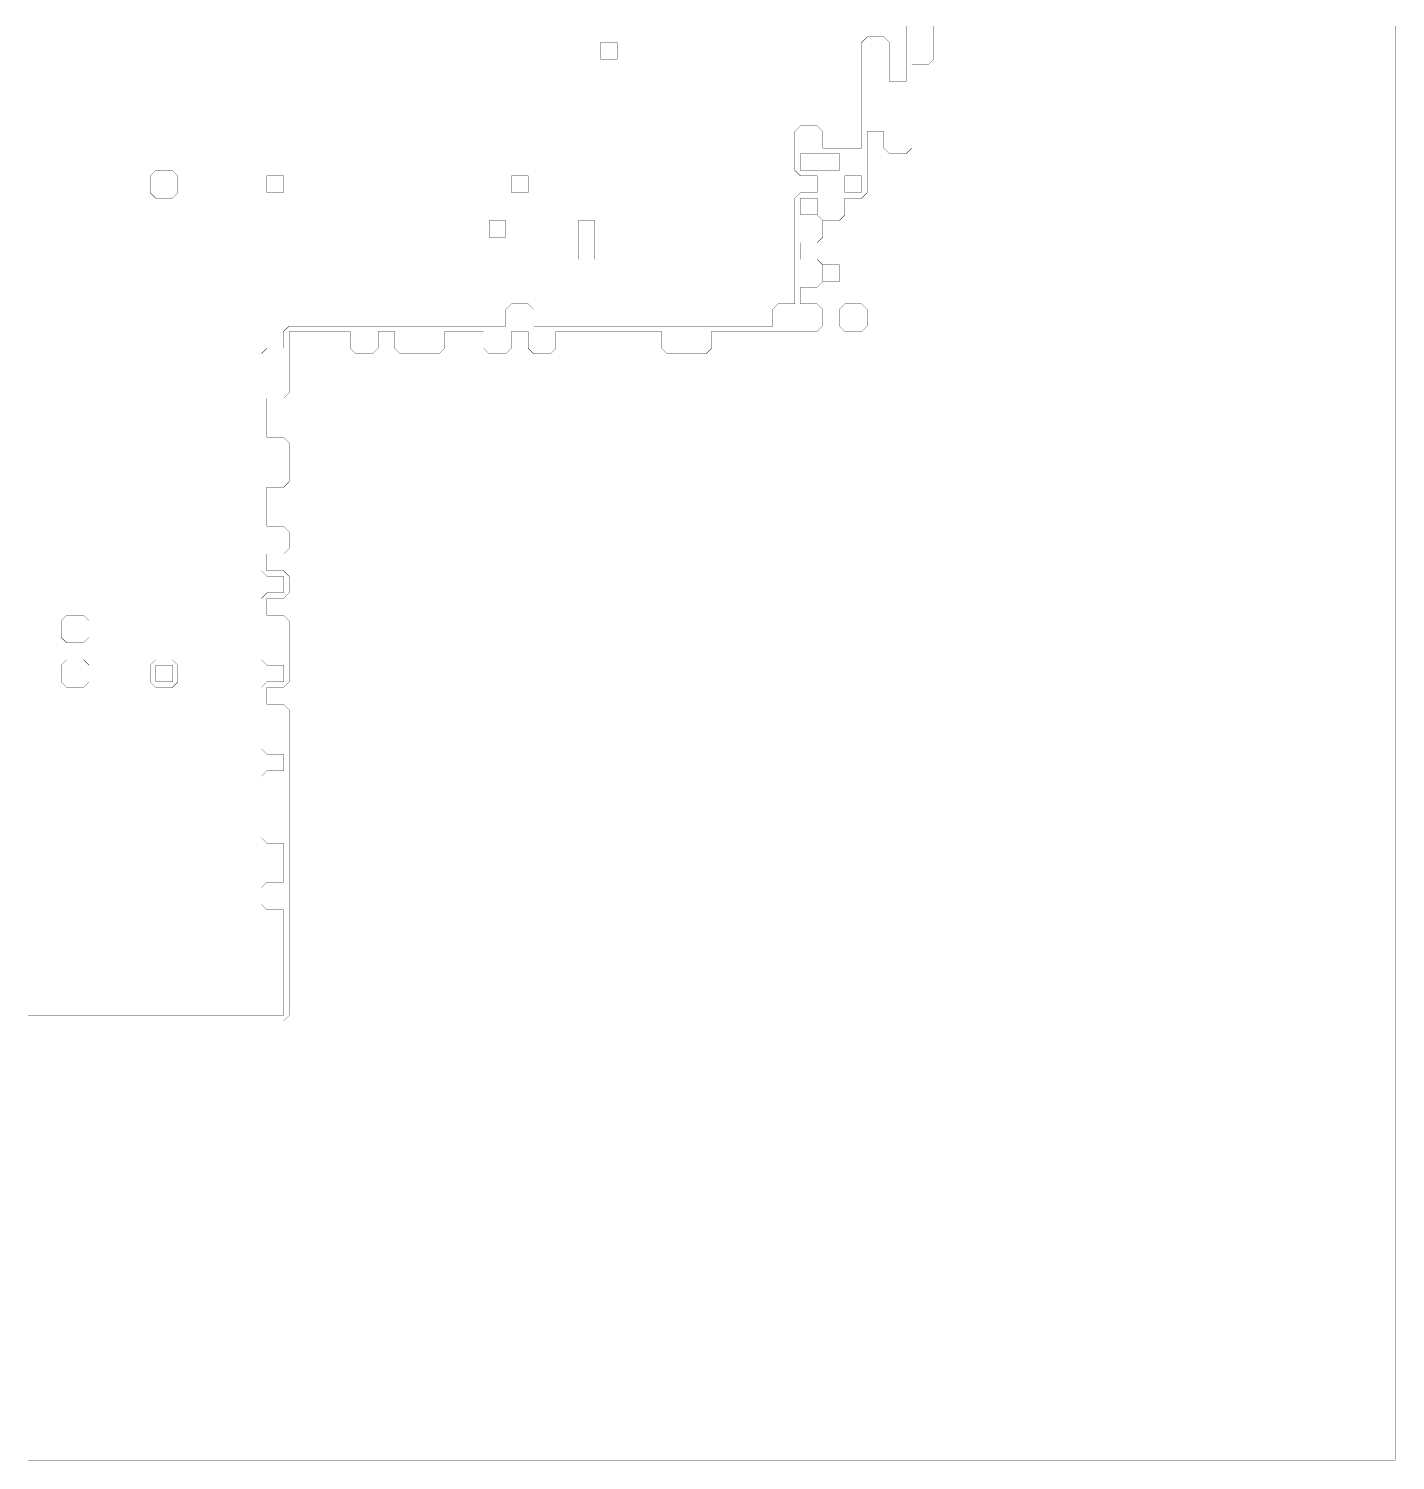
# Model space of a CAD drawing. Header units: metres. Extents: x 0 to 4990, y -4990 to 0.
# Drawn here: x 2589 to 4990, y -4990 to -2476 of the extents above; entities that cross this region are included whole.
import ezdxf

# ---------------------------------------------------------------- set-up
doc = ezdxf.new("R2010")
doc.units = ezdxf.units.M
for name, color, linetype in [('conductor', 1, 'Continuous'), ('dielectric', 8, 'Continuous'), ('substrate', 5, 'Continuous')]:
    doc.layers.add(name, color=color, linetype=linetype)

msp = doc.modelspace()

# ---------------------------------------------------------------- linework, layer by layer
at = {"layer": 'conductor', "const_width": 0.5}
msp.add_lwpolyline([(2587.890625, -4208.984375), (2597.65625, -4208.984375), (2607.421875, -4208.984375), (2617.1875, -4208.984375), (2626.953125, -4208.984375), (2636.71875, -4208.984375), (2646.484375, -4208.984375), (2656.25, -4208.984375), (2666.015625, -4208.984375), (2675.78125, -4208.984375), (2685.546875, -4208.984375), (2695.3125, -4208.984375), (2705.078125, -4208.984375), (2714.84375, -4208.984375), (2724.609375, -4208.984375), (2734.375, -4208.984375), (2744.140625, -4208.984375), (2753.90625, -4208.984375), (2763.671875, -4208.984375), (2773.4375, -4208.984375), (2783.203125, -4208.984375), (2792.96875, -4208.984375), (2802.734375, -4208.984375), (2812.5, -4208.984375), (2822.265625, -4208.984375), (2832.03125, -4208.984375), (2841.796875, -4208.984375), (2851.5625, -4208.984375), (2861.328125, -4208.984375), (2871.09375, -4208.984375), (2880.859375, -4208.984375), (2890.625, -4208.984375), (2900.390625, -4208.984375), (2910.15625, -4208.984375), (2919.921875, -4208.984375), (2929.6875, -4208.984375), (2939.453125, -4208.984375), (2949.21875, -4208.984375), (2958.984375, -4208.984375), (2968.75, -4208.984375), (2978.515625, -4208.984375), (2988.28125, -4208.984375), (2998.046875, -4208.984375), (3007.8125, -4208.984375), (3017.578125, -4208.984375), (3027.34375, -4208.984375), (3037.109375, -4208.984375), (3037.109375, -4199.21875), (3037.109375, -4189.453125), (3037.109375, -4179.6875), (3037.109375, -4169.921875), (3037.109375, -4160.15625), (3037.109375, -4150.390625), (3037.109375, -4140.625), (3037.109375, -4130.859375), (3037.109375, -4121.09375), (3037.109375, -4111.328125), (3037.109375, -4101.5625), (3037.109375, -4091.796875), (3037.109375, -4082.03125), (3037.109375, -4072.265625), (3037.109375, -4062.5), (3037.109375, -4052.734375), (3037.109375, -4042.96875), (3037.109375, -4033.203125), (3037.109375, -4023.4375), (3027.34375, -4023.4375), (3017.578125, -4023.4375), (3007.8125, -4023.4375), (2998.046875, -4013.671875), (2998.046875, -4003.90625), (2998.046875, -3994.140625), (2998.046875, -3984.375), (3007.8125, -3974.609375), (3017.578125, -3974.609375), (3027.34375, -3974.609375), (3037.109375, -3974.609375), (3037.109375, -3964.84375), (3037.109375, -3955.078125), (3037.109375, -3945.3125), (3037.109375, -3935.546875), (3037.109375, -3925.78125), (3037.109375, -3916.015625), (3037.109375, -3906.25), (3027.34375, -3906.25), (3017.578125, -3906.25), (3007.8125, -3906.25), (2998.046875, -3896.484375), (2998.046875, -3886.71875), (2998.046875, -3876.953125), (2998.046875, -3867.1875), (2998.046875, -3857.421875), (2998.046875, -3847.65625), (2998.046875, -3837.890625), (2998.046875, -3828.125), (2998.046875, -3818.359375), (2998.046875, -3808.59375), (2998.046875, -3798.828125), (2998.046875, -3789.0625), (3007.8125, -3779.296875), (3017.578125, -3779.296875), (3027.34375, -3779.296875), (3037.109375, -3779.296875), (3037.109375, -3769.53125), (3037.109375, -3759.765625), (3037.109375, -3750), (3027.34375, -3750), (3017.578125, -3750), (3007.8125, -3750), (2998.046875, -3740.234375), (2998.046875, -3730.46875), (2998.046875, -3720.703125), (2998.046875, -3710.9375), (2998.046875, -3701.171875), (2998.046875, -3691.40625), (2998.046875, -3681.640625), (2998.046875, -3671.875), (2998.046875, -3662.109375), (2998.046875, -3652.34375), (2998.046875, -3642.578125), (2998.046875, -3632.8125), (3007.8125, -3623.046875), (3017.578125, -3623.046875), (3027.34375, -3623.046875), (3037.109375, -3623.046875), (3037.109375, -3613.28125), (3037.109375, -3603.515625), (3037.109375, -3593.75), (3027.34375, -3593.75), (3017.578125, -3593.75), (3007.8125, -3593.75), (2998.046875, -3583.984375), (2998.046875, -3574.21875), (2998.046875, -3564.453125), (2998.046875, -3554.6875), (2998.046875, -3544.921875), (2998.046875, -3535.15625), (2998.046875, -3525.390625), (2998.046875, -3515.625), (2998.046875, -3505.859375), (2998.046875, -3496.09375), (2998.046875, -3486.328125), (2998.046875, -3476.5625), (3007.8125, -3466.796875), (3017.578125, -3466.796875), (3027.34375, -3466.796875), (3037.109375, -3466.796875), (3037.109375, -3457.03125), (3037.109375, -3447.265625), (3037.109375, -3437.5), (3027.34375, -3437.5), (3017.578125, -3437.5), (3007.8125, -3437.5), (2998.046875, -3427.734375), (2998.046875, -3417.96875), (2998.046875, -3408.203125), (2998.046875, -3398.4375), (2998.046875, -3388.671875), (2998.046875, -3378.90625), (2998.046875, -3369.140625), (2998.046875, -3359.375), (2998.046875, -3349.609375), (2998.046875, -3339.84375), (2998.046875, -3330.078125), (2998.046875, -3320.3125), (2998.046875, -3310.546875), (2998.046875, -3300.78125), (2998.046875, -3291.015625), (2998.046875, -3281.25), (2998.046875, -3271.484375), (2998.046875, -3261.71875), (2998.046875, -3251.953125), (2998.046875, -3242.1875), (2998.046875, -3232.421875), (2998.046875, -3222.65625), (2998.046875, -3212.890625), (2998.046875, -3203.125), (2998.046875, -3193.359375), (2998.046875, -3183.59375), (2998.046875, -3173.828125), (2998.046875, -3164.0625), (2998.046875, -3154.296875), (2998.046875, -3144.53125), (2998.046875, -3134.765625), (2998.046875, -3125), (2998.046875, -3115.234375), (2998.046875, -3105.46875), (2998.046875, -3095.703125), (2998.046875, -3085.9375), (2998.046875, -3076.171875), (2998.046875, -3066.40625), (2998.046875, -3056.640625), (2998.046875, -3046.875), (3007.8125, -3037.109375), (3017.578125, -3037.109375), (3027.34375, -3037.109375), (3037.109375, -3037.109375), (3037.109375, -3027.34375), (3037.109375, -3017.578125), (3037.109375, -3007.8125), (3046.875, -2998.046875), (3056.640625, -2998.046875), (3066.40625, -2998.046875), (3076.171875, -2998.046875), (3085.9375, -2998.046875), (3095.703125, -2998.046875), (3105.46875, -2998.046875), (3115.234375, -2998.046875), (3125, -2998.046875), (3134.765625, -2998.046875), (3144.53125, -2998.046875), (3154.296875, -2998.046875), (3164.0625, -2998.046875), (3173.828125, -2998.046875), (3183.59375, -2998.046875), (3193.359375, -2998.046875), (3203.125, -2998.046875), (3212.890625, -2998.046875), (3222.65625, -2998.046875), (3232.421875, -2998.046875), (3242.1875, -2998.046875), (3251.953125, -2998.046875), (3261.71875, -2998.046875), (3271.484375, -2998.046875), (3281.25, -2998.046875), (3291.015625, -2998.046875), (3300.78125, -2998.046875), (3310.546875, -2998.046875), (3320.3125, -2998.046875), (3330.078125, -2998.046875), (3339.84375, -2998.046875), (3349.609375, -2998.046875), (3359.375, -2998.046875), (3369.140625, -2998.046875), (3378.90625, -2998.046875), (3388.671875, -2998.046875), (3398.4375, -2998.046875), (3408.203125, -2998.046875), (3417.96875, -2998.046875), (3427.734375, -2998.046875), (3427.734375, -2988.28125), (3427.734375, -2978.515625), (3427.734375, -2968.75), (3437.5, -2958.984375), (3447.265625, -2958.984375), (3457.03125, -2958.984375), (3466.796875, -2958.984375), (3476.5625, -2968.75), (3476.5625, -2978.515625), (3476.5625, -2988.28125), (3476.5625, -2998.046875), (3486.328125, -2998.046875), (3496.09375, -2998.046875), (3505.859375, -2998.046875), (3515.625, -2998.046875), (3525.390625, -2998.046875), (3535.15625, -2998.046875), (3544.921875, -2998.046875), (3554.6875, -2998.046875), (3564.453125, -2998.046875), (3574.21875, -2998.046875), (3583.984375, -2998.046875), (3593.75, -2998.046875), (3603.515625, -2998.046875), (3613.28125, -2998.046875), (3623.046875, -2998.046875), (3632.8125, -2998.046875), (3642.578125, -2998.046875), (3652.34375, -2998.046875), (3662.109375, -2998.046875), (3671.875, -2998.046875), (3681.640625, -2998.046875), (3691.40625, -2998.046875), (3701.171875, -2998.046875), (3710.9375, -2998.046875), (3720.703125, -2998.046875), (3730.46875, -2998.046875), (3740.234375, -2998.046875), (3750, -2998.046875), (3759.765625, -2998.046875), (3769.53125, -2998.046875), (3779.296875, -2998.046875), (3789.0625, -2998.046875), (3798.828125, -2998.046875), (3808.59375, -2998.046875), (3818.359375, -2998.046875), (3828.125, -2998.046875), (3837.890625, -2998.046875), (3847.65625, -2998.046875), (3857.421875, -2998.046875), (3867.1875, -2998.046875), (3876.953125, -2998.046875), (3886.71875, -2998.046875), (3896.484375, -2998.046875), (3896.484375, -2988.28125), (3896.484375, -2978.515625), (3896.484375, -2968.75), (3906.25, -2958.984375), (3916.015625, -2958.984375), (3925.78125, -2958.984375), (3935.546875, -2958.984375), (3935.546875, -2949.21875), (3935.546875, -2939.453125), (3935.546875, -2929.6875), (3935.546875, -2919.921875), (3935.546875, -2910.15625), (3935.546875, -2900.390625), (3935.546875, -2890.625), (3935.546875, -2880.859375), (3935.546875, -2871.09375), (3935.546875, -2861.328125), (3935.546875, -2851.5625), (3935.546875, -2841.796875), (3935.546875, -2832.03125), (3935.546875, -2822.265625), (3935.546875, -2812.5), (3935.546875, -2802.734375), (3935.546875, -2792.96875), (3935.546875, -2783.203125), (3935.546875, -2773.4375), (3945.3125, -2763.671875), (3955.078125, -2763.671875), (3964.84375, -2763.671875), (3974.609375, -2763.671875), (3974.609375, -2753.90625), (3974.609375, -2744.140625), (3974.609375, -2734.375), (3964.84375, -2734.375), (3955.078125, -2734.375), (3945.3125, -2734.375), (3935.546875, -2724.609375), (3935.546875, -2714.84375), (3935.546875, -2705.078125), (3935.546875, -2695.3125), (3935.546875, -2685.546875), (3935.546875, -2675.78125), (3935.546875, -2666.015625), (3935.546875, -2656.25), (3945.3125, -2646.484375), (3955.078125, -2646.484375), (3964.84375, -2646.484375), (3974.609375, -2646.484375), (3984.375, -2656.25), (3984.375, -2666.015625), (3984.375, -2675.78125), (3984.375, -2685.546875), (3994.140625, -2685.546875), (4003.90625, -2685.546875), (4013.671875, -2685.546875), (4023.4375, -2685.546875), (4033.203125, -2685.546875), (4042.96875, -2685.546875), (4052.734375, -2685.546875), (4052.734375, -2675.78125), (4052.734375, -2666.015625), (4052.734375, -2656.25), (4052.734375, -2646.484375), (4052.734375, -2636.71875), (4052.734375, -2626.953125), (4052.734375, -2617.1875), (4052.734375, -2607.421875), (4052.734375, -2597.65625), (4052.734375, -2587.890625), (4052.734375, -2578.125), (4052.734375, -2568.359375), (4052.734375, -2558.59375), (4052.734375, -2548.828125), (4052.734375, -2539.0625), (4052.734375, -2529.296875), (4052.734375, -2519.53125), (4052.734375, -2509.765625), (4052.734375, -2500), (4062.5, -2490.234375), (4072.265625, -2490.234375), (4082.03125, -2490.234375), (4091.796875, -2490.234375), (4101.5625, -2500), (4101.5625, -2509.765625), (4101.5625, -2519.53125), (4101.5625, -2529.296875), (4101.5625, -2539.0625), (4101.5625, -2548.828125), (4101.5625, -2558.59375), (4101.5625, -2568.359375), (4111.328125, -2568.359375), (4121.09375, -2568.359375), (4130.859375, -2568.359375), (4130.859375, -2558.59375), (4130.859375, -2548.828125), (4130.859375, -2539.0625), (4130.859375, -2529.296875), (4130.859375, -2519.53125), (4130.859375, -2509.765625), (4130.859375, -2500), (4130.859375, -2490.234375), (4130.859375, -2480.46875), (4130.859375, -2470.703125)], dxfattribs=at)
for points in [[(2802.734375, -2734.375), (2812.5, -2724.609375), (2822.265625, -2724.609375), (2832.03125, -2724.609375), (2841.796875, -2724.609375), (2851.5625, -2734.375), (2851.5625, -2744.140625), (2851.5625, -2753.90625), (2851.5625, -2763.671875), (2841.796875, -2773.4375), (2832.03125, -2773.4375), (2822.265625, -2773.4375), (2812.5, -2773.4375), (2802.734375, -2763.671875), (2802.734375, -2753.90625), (2802.734375, -2744.140625)], [(4023.4375, -2734.375), (4023.4375, -2744.140625), (4023.4375, -2753.90625), (4023.4375, -2763.671875), (4033.203125, -2763.671875), (4042.96875, -2763.671875), (4052.734375, -2763.671875), (4052.734375, -2753.90625), (4052.734375, -2744.140625), (4052.734375, -2734.375), (4042.96875, -2734.375), (4033.203125, -2734.375)], [(2646.484375, -3515.625), (2656.25, -3505.859375), (2666.015625, -3505.859375), (2675.78125, -3505.859375), (2685.546875, -3505.859375), (2695.3125, -3515.625), (2695.3125, -3525.390625), (2695.3125, -3535.15625), (2695.3125, -3544.921875), (2685.546875, -3554.6875), (2675.78125, -3554.6875), (2666.015625, -3554.6875), (2656.25, -3554.6875), (2646.484375, -3544.921875), (2646.484375, -3535.15625), (2646.484375, -3525.390625)], [(2646.484375, -3593.75), (2656.25, -3583.984375), (2666.015625, -3583.984375), (2675.78125, -3583.984375), (2685.546875, -3583.984375), (2695.3125, -3593.75), (2695.3125, -3603.515625), (2695.3125, -3613.28125), (2695.3125, -3623.046875), (2685.546875, -3632.8125), (2675.78125, -3632.8125), (2666.015625, -3632.8125), (2656.25, -3632.8125), (2646.484375, -3623.046875), (2646.484375, -3613.28125), (2646.484375, -3603.515625)], [(2802.734375, -3593.75), (2812.5, -3583.984375), (2822.265625, -3583.984375), (2832.03125, -3583.984375), (2841.796875, -3583.984375), (2851.5625, -3593.75), (2851.5625, -3603.515625), (2851.5625, -3613.28125), (2851.5625, -3623.046875), (2841.796875, -3632.8125), (2832.03125, -3632.8125), (2822.265625, -3632.8125), (2812.5, -3632.8125), (2802.734375, -3623.046875), (2802.734375, -3613.28125), (2802.734375, -3603.515625)]]:
    msp.add_lwpolyline(points, close=True, dxfattribs=at)
at = {"layer": 'dielectric', "const_width": 0.5}
for points in [[(3593.75, -2500), (3593.75, -2509.765625), (3593.75, -2519.53125), (3593.75, -2529.296875), (3603.515625, -2529.296875), (3613.28125, -2529.296875), (3623.046875, -2529.296875), (3623.046875, -2519.53125), (3623.046875, -2509.765625), (3623.046875, -2500), (3613.28125, -2500), (3603.515625, -2500)], [(3984.375, -2890.625), (3984.375, -2900.390625), (3984.375, -2910.15625), (3984.375, -2919.921875), (3994.140625, -2919.921875), (4003.90625, -2919.921875), (4013.671875, -2919.921875), (4013.671875, -2910.15625), (4013.671875, -2900.390625), (4013.671875, -2890.625), (4003.90625, -2890.625), (3994.140625, -2890.625)]]:
    msp.add_lwpolyline(points, close=True, dxfattribs=at)
at = {"layer": 'substrate', "const_width": 0.5}
for points in [[(2587.890625, -4990.234375), (2597.65625, -4990.234375), (2607.421875, -4990.234375), (2617.1875, -4990.234375), (2626.953125, -4990.234375), (2636.71875, -4990.234375), (2646.484375, -4990.234375), (2656.25, -4990.234375), (2666.015625, -4990.234375), (2675.78125, -4990.234375), (2685.546875, -4990.234375), (2695.3125, -4990.234375), (2705.078125, -4990.234375), (2714.84375, -4990.234375), (2724.609375, -4990.234375), (2734.375, -4990.234375), (2744.140625, -4990.234375), (2753.90625, -4990.234375), (2763.671875, -4990.234375), (2773.4375, -4990.234375), (2783.203125, -4990.234375), (2792.96875, -4990.234375), (2802.734375, -4990.234375), (2812.5, -4990.234375), (2822.265625, -4990.234375), (2832.03125, -4990.234375), (2841.796875, -4990.234375), (2851.5625, -4990.234375), (2861.328125, -4990.234375), (2871.09375, -4990.234375), (2880.859375, -4990.234375), (2890.625, -4990.234375), (2900.390625, -4990.234375), (2910.15625, -4990.234375), (2919.921875, -4990.234375), (2929.6875, -4990.234375), (2939.453125, -4990.234375), (2949.21875, -4990.234375), (2958.984375, -4990.234375), (2968.75, -4990.234375), (2978.515625, -4990.234375), (2988.28125, -4990.234375), (2998.046875, -4990.234375), (3007.8125, -4990.234375), (3017.578125, -4990.234375), (3027.34375, -4990.234375), (3037.109375, -4990.234375), (3046.875, -4990.234375), (3056.640625, -4990.234375), (3066.40625, -4990.234375), (3076.171875, -4990.234375), (3085.9375, -4990.234375), (3095.703125, -4990.234375), (3105.46875, -4990.234375), (3115.234375, -4990.234375), (3125, -4990.234375), (3134.765625, -4990.234375), (3144.53125, -4990.234375), (3154.296875, -4990.234375), (3164.0625, -4990.234375), (3173.828125, -4990.234375), (3183.59375, -4990.234375), (3193.359375, -4990.234375), (3203.125, -4990.234375), (3212.890625, -4990.234375), (3222.65625, -4990.234375), (3232.421875, -4990.234375), (3242.1875, -4990.234375), (3251.953125, -4990.234375), (3261.71875, -4990.234375), (3271.484375, -4990.234375), (3281.25, -4990.234375), (3291.015625, -4990.234375), (3300.78125, -4990.234375), (3310.546875, -4990.234375), (3320.3125, -4990.234375), (3330.078125, -4990.234375), (3339.84375, -4990.234375), (3349.609375, -4990.234375), (3359.375, -4990.234375), (3369.140625, -4990.234375), (3378.90625, -4990.234375), (3388.671875, -4990.234375), (3398.4375, -4990.234375), (3408.203125, -4990.234375), (3417.96875, -4990.234375), (3427.734375, -4990.234375), (3437.5, -4990.234375), (3447.265625, -4990.234375), (3457.03125, -4990.234375), (3466.796875, -4990.234375), (3476.5625, -4990.234375), (3486.328125, -4990.234375), (3496.09375, -4990.234375), (3505.859375, -4990.234375), (3515.625, -4990.234375), (3525.390625, -4990.234375), (3535.15625, -4990.234375), (3544.921875, -4990.234375), (3554.6875, -4990.234375), (3564.453125, -4990.234375), (3574.21875, -4990.234375), (3583.984375, -4990.234375), (3593.75, -4990.234375), (3603.515625, -4990.234375), (3613.28125, -4990.234375), (3623.046875, -4990.234375), (3632.8125, -4990.234375), (3642.578125, -4990.234375), (3652.34375, -4990.234375), (3662.109375, -4990.234375), (3671.875, -4990.234375), (3681.640625, -4990.234375), (3691.40625, -4990.234375), (3701.171875, -4990.234375), (3710.9375, -4990.234375), (3720.703125, -4990.234375), (3730.46875, -4990.234375), (3740.234375, -4990.234375), (3750, -4990.234375), (3759.765625, -4990.234375), (3769.53125, -4990.234375), (3779.296875, -4990.234375), (3789.0625, -4990.234375), (3798.828125, -4990.234375), (3808.59375, -4990.234375), (3818.359375, -4990.234375), (3828.125, -4990.234375), (3837.890625, -4990.234375), (3847.65625, -4990.234375), (3857.421875, -4990.234375), (3867.1875, -4990.234375), (3876.953125, -4990.234375), (3886.71875, -4990.234375), (3896.484375, -4990.234375), (3906.25, -4990.234375), (3916.015625, -4990.234375), (3925.78125, -4990.234375), (3935.546875, -4990.234375), (3945.3125, -4990.234375), (3955.078125, -4990.234375), (3964.84375, -4990.234375), (3974.609375, -4990.234375), (3984.375, -4990.234375), (3994.140625, -4990.234375), (4003.90625, -4990.234375), (4013.671875, -4990.234375), (4023.4375, -4990.234375), (4033.203125, -4990.234375), (4042.96875, -4990.234375), (4052.734375, -4990.234375), (4062.5, -4990.234375), (4072.265625, -4990.234375), (4082.03125, -4990.234375), (4091.796875, -4990.234375), (4101.5625, -4990.234375), (4111.328125, -4990.234375), (4121.09375, -4990.234375), (4130.859375, -4990.234375), (4140.625, -4990.234375), (4150.390625, -4990.234375), (4160.15625, -4990.234375), (4169.921875, -4990.234375), (4179.6875, -4990.234375), (4189.453125, -4990.234375), (4199.21875, -4990.234375), (4208.984375, -4990.234375), (4218.75, -4990.234375), (4228.515625, -4990.234375), (4238.28125, -4990.234375), (4248.046875, -4990.234375), (4257.8125, -4990.234375), (4267.578125, -4990.234375), (4277.34375, -4990.234375), (4287.109375, -4990.234375), (4296.875, -4990.234375), (4306.640625, -4990.234375), (4316.40625, -4990.234375), (4326.171875, -4990.234375), (4335.9375, -4990.234375), (4345.703125, -4990.234375), (4355.46875, -4990.234375), (4365.234375, -4990.234375), (4375, -4990.234375), (4384.765625, -4990.234375), (4394.53125, -4990.234375), (4404.296875, -4990.234375), (4414.0625, -4990.234375), (4423.828125, -4990.234375), (4433.59375, -4990.234375), (4443.359375, -4990.234375), (4453.125, -4990.234375), (4462.890625, -4990.234375), (4472.65625, -4990.234375), (4482.421875, -4990.234375), (4492.1875, -4990.234375), (4501.953125, -4990.234375), (4511.71875, -4990.234375), (4521.484375, -4990.234375), (4531.25, -4990.234375), (4541.015625, -4990.234375), (4550.78125, -4990.234375), (4560.546875, -4990.234375), (4570.3125, -4990.234375), (4580.078125, -4990.234375), (4589.84375, -4990.234375), (4599.609375, -4990.234375), (4609.375, -4990.234375), (4619.140625, -4990.234375), (4628.90625, -4990.234375), (4638.671875, -4990.234375), (4648.4375, -4990.234375), (4658.203125, -4990.234375), (4667.96875, -4990.234375), (4677.734375, -4990.234375), (4687.5, -4990.234375), (4697.265625, -4990.234375), (4707.03125, -4990.234375), (4716.796875, -4990.234375), (4726.5625, -4990.234375), (4736.328125, -4990.234375), (4746.09375, -4990.234375), (4755.859375, -4990.234375), (4765.625, -4990.234375), (4775.390625, -4990.234375), (4785.15625, -4990.234375), (4794.921875, -4990.234375), (4804.6875, -4990.234375), (4814.453125, -4990.234375), (4824.21875, -4990.234375), (4833.984375, -4990.234375), (4843.75, -4990.234375), (4853.515625, -4990.234375), (4863.28125, -4990.234375), (4873.046875, -4990.234375), (4882.8125, -4990.234375), (4892.578125, -4990.234375), (4902.34375, -4990.234375), (4912.109375, -4990.234375), (4921.875, -4990.234375), (4931.640625, -4990.234375), (4941.40625, -4990.234375), (4951.171875, -4990.234375), (4960.9375, -4990.234375), (4970.703125, -4990.234375), (4980.46875, -4990.234375), (4990.234375, -4990.234375), (4990.234375, -4980.46875), (4990.234375, -4970.703125), (4990.234375, -4960.9375), (4990.234375, -4951.171875), (4990.234375, -4941.40625), (4990.234375, -4931.640625), (4990.234375, -4921.875), (4990.234375, -4912.109375), (4990.234375, -4902.34375), (4990.234375, -4892.578125), (4990.234375, -4882.8125), (4990.234375, -4873.046875), (4990.234375, -4863.28125), (4990.234375, -4853.515625), (4990.234375, -4843.75), (4990.234375, -4833.984375), (4990.234375, -4824.21875), (4990.234375, -4814.453125), (4990.234375, -4804.6875), (4990.234375, -4794.921875), (4990.234375, -4785.15625), (4990.234375, -4775.390625), (4990.234375, -4765.625), (4990.234375, -4755.859375), (4990.234375, -4746.09375), (4990.234375, -4736.328125), (4990.234375, -4726.5625), (4990.234375, -4716.796875), (4990.234375, -4707.03125), (4990.234375, -4697.265625), (4990.234375, -4687.5), (4990.234375, -4677.734375), (4990.234375, -4667.96875), (4990.234375, -4658.203125), (4990.234375, -4648.4375), (4990.234375, -4638.671875), (4990.234375, -4628.90625), (4990.234375, -4619.140625), (4990.234375, -4609.375), (4990.234375, -4599.609375), (4990.234375, -4589.84375), (4990.234375, -4580.078125), (4990.234375, -4570.3125), (4990.234375, -4560.546875), (4990.234375, -4550.78125), (4990.234375, -4541.015625), (4990.234375, -4531.25), (4990.234375, -4521.484375), (4990.234375, -4511.71875), (4990.234375, -4501.953125), (4990.234375, -4492.1875), (4990.234375, -4482.421875), (4990.234375, -4472.65625), (4990.234375, -4462.890625), (4990.234375, -4453.125), (4990.234375, -4443.359375), (4990.234375, -4433.59375), (4990.234375, -4423.828125), (4990.234375, -4414.0625), (4990.234375, -4404.296875), (4990.234375, -4394.53125), (4990.234375, -4384.765625), (4990.234375, -4375), (4990.234375, -4365.234375), (4990.234375, -4355.46875), (4990.234375, -4345.703125), (4990.234375, -4335.9375), (4990.234375, -4326.171875), (4990.234375, -4316.40625), (4990.234375, -4306.640625), (4990.234375, -4296.875), (4990.234375, -4287.109375), (4990.234375, -4277.34375), (4990.234375, -4267.578125), (4990.234375, -4257.8125), (4990.234375, -4248.046875), (4990.234375, -4238.28125), (4990.234375, -4228.515625), (4990.234375, -4218.75), (4990.234375, -4208.984375), (4990.234375, -4199.21875), (4990.234375, -4189.453125), (4990.234375, -4179.6875), (4990.234375, -4169.921875), (4990.234375, -4160.15625), (4990.234375, -4150.390625), (4990.234375, -4140.625), (4990.234375, -4130.859375), (4990.234375, -4121.09375), (4990.234375, -4111.328125), (4990.234375, -4101.5625), (4990.234375, -4091.796875), (4990.234375, -4082.03125), (4990.234375, -4072.265625), (4990.234375, -4062.5), (4990.234375, -4052.734375), (4990.234375, -4042.96875), (4990.234375, -4033.203125), (4990.234375, -4023.4375), (4990.234375, -4013.671875), (4990.234375, -4003.90625), (4990.234375, -3994.140625), (4990.234375, -3984.375), (4990.234375, -3974.609375), (4990.234375, -3964.84375), (4990.234375, -3955.078125), (4990.234375, -3945.3125), (4990.234375, -3935.546875), (4990.234375, -3925.78125), (4990.234375, -3916.015625), (4990.234375, -3906.25), (4990.234375, -3896.484375), (4990.234375, -3886.71875), (4990.234375, -3876.953125), (4990.234375, -3867.1875), (4990.234375, -3857.421875), (4990.234375, -3847.65625), (4990.234375, -3837.890625), (4990.234375, -3828.125), (4990.234375, -3818.359375), (4990.234375, -3808.59375), (4990.234375, -3798.828125), (4990.234375, -3789.0625), (4990.234375, -3779.296875), (4990.234375, -3769.53125), (4990.234375, -3759.765625), (4990.234375, -3750), (4990.234375, -3740.234375), (4990.234375, -3730.46875), (4990.234375, -3720.703125), (4990.234375, -3710.9375), (4990.234375, -3701.171875), (4990.234375, -3691.40625), (4990.234375, -3681.640625), (4990.234375, -3671.875), (4990.234375, -3662.109375), (4990.234375, -3652.34375), (4990.234375, -3642.578125), (4990.234375, -3632.8125), (4990.234375, -3623.046875), (4990.234375, -3613.28125), (4990.234375, -3603.515625), (4990.234375, -3593.75), (4990.234375, -3583.984375), (4990.234375, -3574.21875), (4990.234375, -3564.453125), (4990.234375, -3554.6875), (4990.234375, -3544.921875), (4990.234375, -3535.15625), (4990.234375, -3525.390625), (4990.234375, -3515.625), (4990.234375, -3505.859375), (4990.234375, -3496.09375), (4990.234375, -3486.328125), (4990.234375, -3476.5625), (4990.234375, -3466.796875), (4990.234375, -3457.03125), (4990.234375, -3447.265625), (4990.234375, -3437.5), (4990.234375, -3427.734375), (4990.234375, -3417.96875), (4990.234375, -3408.203125), (4990.234375, -3398.4375), (4990.234375, -3388.671875), (4990.234375, -3378.90625), (4990.234375, -3369.140625), (4990.234375, -3359.375), (4990.234375, -3349.609375), (4990.234375, -3339.84375), (4990.234375, -3330.078125), (4990.234375, -3320.3125), (4990.234375, -3310.546875), (4990.234375, -3300.78125), (4990.234375, -3291.015625), (4990.234375, -3281.25), (4990.234375, -3271.484375), (4990.234375, -3261.71875), (4990.234375, -3251.953125), (4990.234375, -3242.1875), (4990.234375, -3232.421875), (4990.234375, -3222.65625), (4990.234375, -3212.890625), (4990.234375, -3203.125), (4990.234375, -3193.359375), (4990.234375, -3183.59375), (4990.234375, -3173.828125), (4990.234375, -3164.0625), (4990.234375, -3154.296875), (4990.234375, -3144.53125), (4990.234375, -3134.765625), (4990.234375, -3125), (4990.234375, -3115.234375), (4990.234375, -3105.46875), (4990.234375, -3095.703125), (4990.234375, -3085.9375), (4990.234375, -3076.171875), (4990.234375, -3066.40625), (4990.234375, -3056.640625), (4990.234375, -3046.875), (4990.234375, -3037.109375), (4990.234375, -3027.34375), (4990.234375, -3017.578125), (4990.234375, -3007.8125), (4990.234375, -2998.046875), (4990.234375, -2988.28125), (4990.234375, -2978.515625), (4990.234375, -2968.75), (4990.234375, -2958.984375), (4990.234375, -2949.21875), (4990.234375, -2939.453125), (4990.234375, -2929.6875), (4990.234375, -2919.921875), (4990.234375, -2910.15625), (4990.234375, -2900.390625), (4990.234375, -2890.625), (4990.234375, -2880.859375), (4990.234375, -2871.09375), (4990.234375, -2861.328125), (4990.234375, -2851.5625), (4990.234375, -2841.796875), (4990.234375, -2832.03125), (4990.234375, -2822.265625), (4990.234375, -2812.5), (4990.234375, -2802.734375), (4990.234375, -2792.96875), (4990.234375, -2783.203125), (4990.234375, -2773.4375), (4990.234375, -2763.671875), (4990.234375, -2753.90625), (4990.234375, -2744.140625), (4990.234375, -2734.375), (4990.234375, -2724.609375), (4990.234375, -2714.84375), (4990.234375, -2705.078125), (4990.234375, -2695.3125), (4990.234375, -2685.546875), (4990.234375, -2675.78125), (4990.234375, -2666.015625), (4990.234375, -2656.25), (4990.234375, -2646.484375), (4990.234375, -2636.71875), (4990.234375, -2626.953125), (4990.234375, -2617.1875), (4990.234375, -2607.421875), (4990.234375, -2597.65625), (4990.234375, -2587.890625), (4990.234375, -2578.125), (4990.234375, -2568.359375), (4990.234375, -2558.59375), (4990.234375, -2548.828125), (4990.234375, -2539.0625), (4990.234375, -2529.296875), (4990.234375, -2519.53125), (4990.234375, -2509.765625), (4990.234375, -2500), (4990.234375, -2490.234375), (4990.234375, -2480.46875), (4990.234375, -2470.703125)], [(4179.6875, -2470.703125), (4179.6875, -2480.46875), (4179.6875, -2490.234375), (4179.6875, -2500), (4179.6875, -2509.765625), (4179.6875, -2519.53125), (4179.6875, -2529.296875), (4169.921875, -2539.0625), (4160.15625, -2539.0625), (4150.390625, -2539.0625), (4140.625, -2539.0625), (4140.625, -2548.828125), (4140.625, -2558.59375), (4140.625, -2568.359375), (4140.625, -2578.125), (4140.625, -2587.890625), (4140.625, -2597.65625), (4140.625, -2607.421875), (4140.625, -2617.1875), (4140.625, -2626.953125), (4140.625, -2636.71875), (4140.625, -2646.484375), (4140.625, -2656.25), (4140.625, -2666.015625), (4140.625, -2675.78125), (4140.625, -2685.546875), (4130.859375, -2695.3125), (4121.09375, -2695.3125), (4111.328125, -2695.3125), (4101.5625, -2695.3125), (4091.796875, -2685.546875), (4091.796875, -2675.78125), (4091.796875, -2666.015625), (4091.796875, -2656.25), (4082.03125, -2656.25), (4072.265625, -2656.25), (4062.5, -2656.25), (4062.5, -2666.015625), (4062.5, -2675.78125), (4062.5, -2685.546875), (4062.5, -2695.3125), (4062.5, -2705.078125), (4062.5, -2714.84375), (4062.5, -2724.609375), (4062.5, -2734.375), (4062.5, -2744.140625), (4062.5, -2753.90625), (4062.5, -2763.671875), (4052.734375, -2773.4375), (4042.96875, -2773.4375), (4033.203125, -2773.4375), (4023.4375, -2773.4375), (4023.4375, -2783.203125), (4023.4375, -2792.96875), (4023.4375, -2802.734375), (4013.671875, -2812.5), (4003.90625, -2812.5), (3994.140625, -2812.5), (3984.375, -2812.5), (3974.609375, -2802.734375), (3974.609375, -2792.96875), (3974.609375, -2783.203125), (3974.609375, -2773.4375), (3964.84375, -2773.4375), (3955.078125, -2773.4375), (3945.3125, -2773.4375), (3945.3125, -2783.203125), (3945.3125, -2792.96875), (3945.3125, -2802.734375), (3955.078125, -2802.734375), (3964.84375, -2802.734375), (3974.609375, -2802.734375), (3984.375, -2812.5), (3984.375, -2822.265625), (3984.375, -2832.03125), (3984.375, -2841.796875), (3974.609375, -2851.5625), (3964.84375, -2851.5625), (3955.078125, -2851.5625), (3945.3125, -2851.5625), (3945.3125, -2861.328125), (3945.3125, -2871.09375), (3945.3125, -2880.859375), (3955.078125, -2880.859375), (3964.84375, -2880.859375), (3974.609375, -2880.859375), (3984.375, -2890.625), (3984.375, -2900.390625), (3984.375, -2910.15625), (3984.375, -2919.921875), (3974.609375, -2929.6875), (3964.84375, -2929.6875), (3955.078125, -2929.6875), (3945.3125, -2929.6875), (3945.3125, -2939.453125), (3945.3125, -2949.21875), (3945.3125, -2958.984375), (3955.078125, -2958.984375), (3964.84375, -2958.984375), (3974.609375, -2958.984375), (3984.375, -2968.75), (3984.375, -2978.515625), (3984.375, -2988.28125), (3984.375, -2998.046875), (3974.609375, -3007.8125), (3964.84375, -3007.8125), (3955.078125, -3007.8125), (3945.3125, -3007.8125), (3935.546875, -3007.8125), (3925.78125, -3007.8125), (3916.015625, -3007.8125), (3906.25, -3007.8125), (3896.484375, -3007.8125), (3886.71875, -3007.8125), (3876.953125, -3007.8125), (3867.1875, -3007.8125), (3857.421875, -3007.8125), (3847.65625, -3007.8125), (3837.890625, -3007.8125), (3828.125, -3007.8125), (3818.359375, -3007.8125), (3808.59375, -3007.8125), (3798.828125, -3007.8125), (3789.0625, -3007.8125), (3789.0625, -3017.578125), (3789.0625, -3027.34375), (3789.0625, -3037.109375), (3779.296875, -3046.875), (3769.53125, -3046.875), (3759.765625, -3046.875), (3750, -3046.875), (3740.234375, -3046.875), (3730.46875, -3046.875), (3720.703125, -3046.875), (3710.9375, -3046.875), (3701.171875, -3037.109375), (3701.171875, -3027.34375), (3701.171875, -3017.578125), (3701.171875, -3007.8125), (3691.40625, -3007.8125), (3681.640625, -3007.8125), (3671.875, -3007.8125), (3662.109375, -3007.8125), (3652.34375, -3007.8125), (3642.578125, -3007.8125), (3632.8125, -3007.8125), (3623.046875, -3007.8125), (3613.28125, -3007.8125), (3603.515625, -3007.8125), (3593.75, -3007.8125), (3583.984375, -3007.8125), (3574.21875, -3007.8125), (3564.453125, -3007.8125), (3554.6875, -3007.8125), (3544.921875, -3007.8125), (3535.15625, -3007.8125), (3525.390625, -3007.8125), (3515.625, -3007.8125), (3515.625, -3017.578125), (3515.625, -3027.34375), (3515.625, -3037.109375), (3505.859375, -3046.875), (3496.09375, -3046.875), (3486.328125, -3046.875), (3476.5625, -3046.875), (3466.796875, -3037.109375), (3466.796875, -3027.34375), (3466.796875, -3017.578125), (3466.796875, -3007.8125), (3457.03125, -3007.8125), (3447.265625, -3007.8125), (3437.5, -3007.8125), (3437.5, -3017.578125), (3437.5, -3027.34375), (3437.5, -3037.109375), (3427.734375, -3046.875), (3417.96875, -3046.875), (3408.203125, -3046.875), (3398.4375, -3046.875), (3388.671875, -3037.109375), (3388.671875, -3027.34375), (3388.671875, -3017.578125), (3388.671875, -3007.8125), (3378.90625, -3007.8125), (3369.140625, -3007.8125), (3359.375, -3007.8125), (3349.609375, -3007.8125), (3339.84375, -3007.8125), (3330.078125, -3007.8125), (3320.3125, -3007.8125), (3320.3125, -3017.578125), (3320.3125, -3027.34375), (3320.3125, -3037.109375), (3310.546875, -3046.875), (3300.78125, -3046.875), (3291.015625, -3046.875), (3281.25, -3046.875), (3271.484375, -3046.875), (3261.71875, -3046.875), (3251.953125, -3046.875), (3242.1875, -3046.875), (3232.421875, -3037.109375), (3232.421875, -3027.34375), (3232.421875, -3017.578125), (3232.421875, -3007.8125), (3222.65625, -3007.8125), (3212.890625, -3007.8125), (3203.125, -3007.8125), (3203.125, -3017.578125), (3203.125, -3027.34375), (3203.125, -3037.109375), (3193.359375, -3046.875), (3183.59375, -3046.875), (3173.828125, -3046.875), (3164.0625, -3046.875), (3154.296875, -3037.109375), (3154.296875, -3027.34375), (3154.296875, -3017.578125), (3154.296875, -3007.8125), (3144.53125, -3007.8125), (3134.765625, -3007.8125), (3125, -3007.8125), (3115.234375, -3007.8125), (3105.46875, -3007.8125), (3095.703125, -3007.8125), (3085.9375, -3007.8125), (3076.171875, -3007.8125), (3066.40625, -3007.8125), (3056.640625, -3007.8125), (3046.875, -3007.8125), (3046.875, -3017.578125), (3046.875, -3027.34375), (3046.875, -3037.109375), (3046.875, -3046.875), (3046.875, -3056.640625), (3046.875, -3066.40625), (3046.875, -3076.171875), (3046.875, -3085.9375), (3046.875, -3095.703125), (3046.875, -3105.46875), (3046.875, -3115.234375), (3037.109375, -3125), (3027.34375, -3125), (3017.578125, -3125), (3007.8125, -3125), (3007.8125, -3134.765625), (3007.8125, -3144.53125), (3007.8125, -3154.296875), (3007.8125, -3164.0625), (3007.8125, -3173.828125), (3007.8125, -3183.59375), (3007.8125, -3193.359375), (3017.578125, -3193.359375), (3027.34375, -3193.359375), (3037.109375, -3193.359375), (3046.875, -3203.125), (3046.875, -3212.890625), (3046.875, -3222.65625), (3046.875, -3232.421875), (3046.875, -3242.1875), (3046.875, -3251.953125), (3046.875, -3261.71875), (3046.875, -3271.484375), (3037.109375, -3281.25), (3027.34375, -3281.25), (3017.578125, -3281.25), (3007.8125, -3281.25), (3007.8125, -3291.015625), (3007.8125, -3300.78125), (3007.8125, -3310.546875), (3007.8125, -3320.3125), (3007.8125, -3330.078125), (3007.8125, -3339.84375), (3007.8125, -3349.609375), (3017.578125, -3349.609375), (3027.34375, -3349.609375), (3037.109375, -3349.609375), (3046.875, -3359.375), (3046.875, -3369.140625), (3046.875, -3378.90625), (3046.875, -3388.671875), (3037.109375, -3398.4375), (3027.34375, -3398.4375), (3017.578125, -3398.4375), (3007.8125, -3398.4375), (3007.8125, -3408.203125), (3007.8125, -3417.96875), (3007.8125, -3427.734375), (3017.578125, -3427.734375), (3027.34375, -3427.734375), (3037.109375, -3427.734375), (3046.875, -3437.5), (3046.875, -3447.265625), (3046.875, -3457.03125), (3046.875, -3466.796875), (3037.109375, -3476.5625), (3027.34375, -3476.5625), (3017.578125, -3476.5625), (3007.8125, -3476.5625), (3007.8125, -3486.328125), (3007.8125, -3496.09375), (3007.8125, -3505.859375), (3017.578125, -3505.859375), (3027.34375, -3505.859375), (3037.109375, -3505.859375), (3046.875, -3515.625), (3046.875, -3525.390625), (3046.875, -3535.15625), (3046.875, -3544.921875), (3046.875, -3554.6875), (3046.875, -3564.453125), (3046.875, -3574.21875), (3046.875, -3583.984375), (3046.875, -3593.75), (3046.875, -3603.515625), (3046.875, -3613.28125), (3046.875, -3623.046875), (3037.109375, -3632.8125), (3027.34375, -3632.8125), (3017.578125, -3632.8125), (3007.8125, -3632.8125), (3007.8125, -3642.578125), (3007.8125, -3652.34375), (3007.8125, -3662.109375), (3017.578125, -3662.109375), (3027.34375, -3662.109375), (3037.109375, -3662.109375), (3046.875, -3671.875), (3046.875, -3681.640625), (3046.875, -3691.40625), (3046.875, -3701.171875), (3046.875, -3710.9375), (3046.875, -3720.703125), (3046.875, -3730.46875), (3046.875, -3740.234375), (3046.875, -3750), (3046.875, -3759.765625), (3046.875, -3769.53125), (3046.875, -3779.296875), (3046.875, -3789.0625), (3046.875, -3798.828125), (3046.875, -3808.59375), (3046.875, -3818.359375), (3046.875, -3828.125), (3046.875, -3837.890625), (3046.875, -3847.65625), (3046.875, -3857.421875), (3046.875, -3867.1875), (3046.875, -3876.953125), (3046.875, -3886.71875), (3046.875, -3896.484375), (3046.875, -3906.25), (3046.875, -3916.015625), (3046.875, -3925.78125), (3046.875, -3935.546875), (3046.875, -3945.3125), (3046.875, -3955.078125), (3046.875, -3964.84375), (3046.875, -3974.609375), (3046.875, -3984.375), (3046.875, -3994.140625), (3046.875, -4003.90625), (3046.875, -4013.671875), (3046.875, -4023.4375), (3046.875, -4033.203125), (3046.875, -4042.96875), (3046.875, -4052.734375), (3046.875, -4062.5), (3046.875, -4072.265625), (3046.875, -4082.03125), (3046.875, -4091.796875), (3046.875, -4101.5625), (3046.875, -4111.328125), (3046.875, -4121.09375), (3046.875, -4130.859375), (3046.875, -4140.625), (3046.875, -4150.390625), (3046.875, -4160.15625), (3046.875, -4169.921875), (3046.875, -4179.6875), (3046.875, -4189.453125), (3046.875, -4199.21875), (3046.875, -4208.984375), (3037.109375, -4218.75), (3027.34375, -4218.75), (3017.578125, -4218.75), (3007.8125, -4218.75), (2998.046875, -4218.75), (2988.28125, -4218.75), (2978.515625, -4218.75), (2968.75, -4218.75), (2958.984375, -4218.75), (2949.21875, -4218.75), (2939.453125, -4218.75), (2929.6875, -4218.75), (2919.921875, -4218.75), (2910.15625, -4218.75), (2900.390625, -4218.75), (2890.625, -4218.75), (2880.859375, -4218.75), (2871.09375, -4218.75), (2861.328125, -4218.75), (2851.5625, -4218.75), (2841.796875, -4218.75), (2832.03125, -4218.75), (2822.265625, -4218.75), (2812.5, -4218.75), (2802.734375, -4218.75), (2792.96875, -4218.75), (2783.203125, -4218.75), (2773.4375, -4218.75), (2763.671875, -4218.75), (2753.90625, -4218.75), (2744.140625, -4218.75), (2734.375, -4218.75), (2724.609375, -4218.75), (2714.84375, -4218.75), (2705.078125, -4218.75), (2695.3125, -4218.75), (2685.546875, -4218.75), (2675.78125, -4218.75), (2666.015625, -4218.75), (2656.25, -4218.75), (2646.484375, -4218.75), (2636.71875, -4218.75), (2626.953125, -4218.75), (2617.1875, -4218.75), (2607.421875, -4218.75), (2597.65625, -4218.75), (2587.890625, -4218.75)]]:
    msp.add_lwpolyline(points, dxfattribs=at)
for points in [[(3593.75, -2500), (3593.75, -2509.765625), (3593.75, -2519.53125), (3593.75, -2529.296875), (3603.515625, -2529.296875), (3613.28125, -2529.296875), (3623.046875, -2529.296875), (3623.046875, -2519.53125), (3623.046875, -2509.765625), (3623.046875, -2500), (3613.28125, -2500), (3603.515625, -2500)], [(3945.3125, -2695.3125), (3945.3125, -2705.078125), (3945.3125, -2714.84375), (3945.3125, -2724.609375), (3955.078125, -2724.609375), (3964.84375, -2724.609375), (3974.609375, -2724.609375), (3984.375, -2724.609375), (3994.140625, -2724.609375), (4003.90625, -2724.609375), (4013.671875, -2724.609375), (4013.671875, -2714.84375), (4013.671875, -2705.078125), (4013.671875, -2695.3125), (4003.90625, -2695.3125), (3994.140625, -2695.3125), (3984.375, -2695.3125), (3974.609375, -2695.3125), (3964.84375, -2695.3125), (3955.078125, -2695.3125)], [(3007.8125, -2734.375), (3007.8125, -2744.140625), (3007.8125, -2753.90625), (3007.8125, -2763.671875), (3017.578125, -2763.671875), (3027.34375, -2763.671875), (3037.109375, -2763.671875), (3037.109375, -2753.90625), (3037.109375, -2744.140625), (3037.109375, -2734.375), (3027.34375, -2734.375), (3017.578125, -2734.375)], [(3437.5, -2734.375), (3437.5, -2744.140625), (3437.5, -2753.90625), (3437.5, -2763.671875), (3447.265625, -2763.671875), (3457.03125, -2763.671875), (3466.796875, -2763.671875), (3466.796875, -2753.90625), (3466.796875, -2744.140625), (3466.796875, -2734.375), (3457.03125, -2734.375), (3447.265625, -2734.375)], [(3398.4375, -2812.5), (3398.4375, -2822.265625), (3398.4375, -2832.03125), (3398.4375, -2841.796875), (3408.203125, -2841.796875), (3417.96875, -2841.796875), (3427.734375, -2841.796875), (3427.734375, -2832.03125), (3427.734375, -2822.265625), (3427.734375, -2812.5), (3417.96875, -2812.5), (3408.203125, -2812.5)], [(3554.6875, -2812.5), (3554.6875, -2822.265625), (3554.6875, -2832.03125), (3554.6875, -2841.796875), (3554.6875, -2851.5625), (3554.6875, -2861.328125), (3554.6875, -2871.09375), (3554.6875, -2880.859375), (3564.453125, -2880.859375), (3574.21875, -2880.859375), (3583.984375, -2880.859375), (3583.984375, -2871.09375), (3583.984375, -2861.328125), (3583.984375, -2851.5625), (3583.984375, -2841.796875), (3583.984375, -2832.03125), (3583.984375, -2822.265625), (3583.984375, -2812.5), (3574.21875, -2812.5), (3564.453125, -2812.5)], [(4013.671875, -2968.75), (4023.4375, -2958.984375), (4033.203125, -2958.984375), (4042.96875, -2958.984375), (4052.734375, -2958.984375), (4062.5, -2968.75), (4062.5, -2978.515625), (4062.5, -2988.28125), (4062.5, -2998.046875), (4052.734375, -3007.8125), (4042.96875, -3007.8125), (4033.203125, -3007.8125), (4023.4375, -3007.8125), (4013.671875, -2998.046875), (4013.671875, -2988.28125), (4013.671875, -2978.515625)], [(2812.5, -3593.75), (2812.5, -3603.515625), (2812.5, -3613.28125), (2812.5, -3623.046875), (2822.265625, -3623.046875), (2832.03125, -3623.046875), (2841.796875, -3623.046875), (2841.796875, -3613.28125), (2841.796875, -3603.515625), (2841.796875, -3593.75), (2832.03125, -3593.75), (2822.265625, -3593.75)]]:
    msp.add_lwpolyline(points, close=True, dxfattribs=at)

doc.saveas('drawing.dxf')
